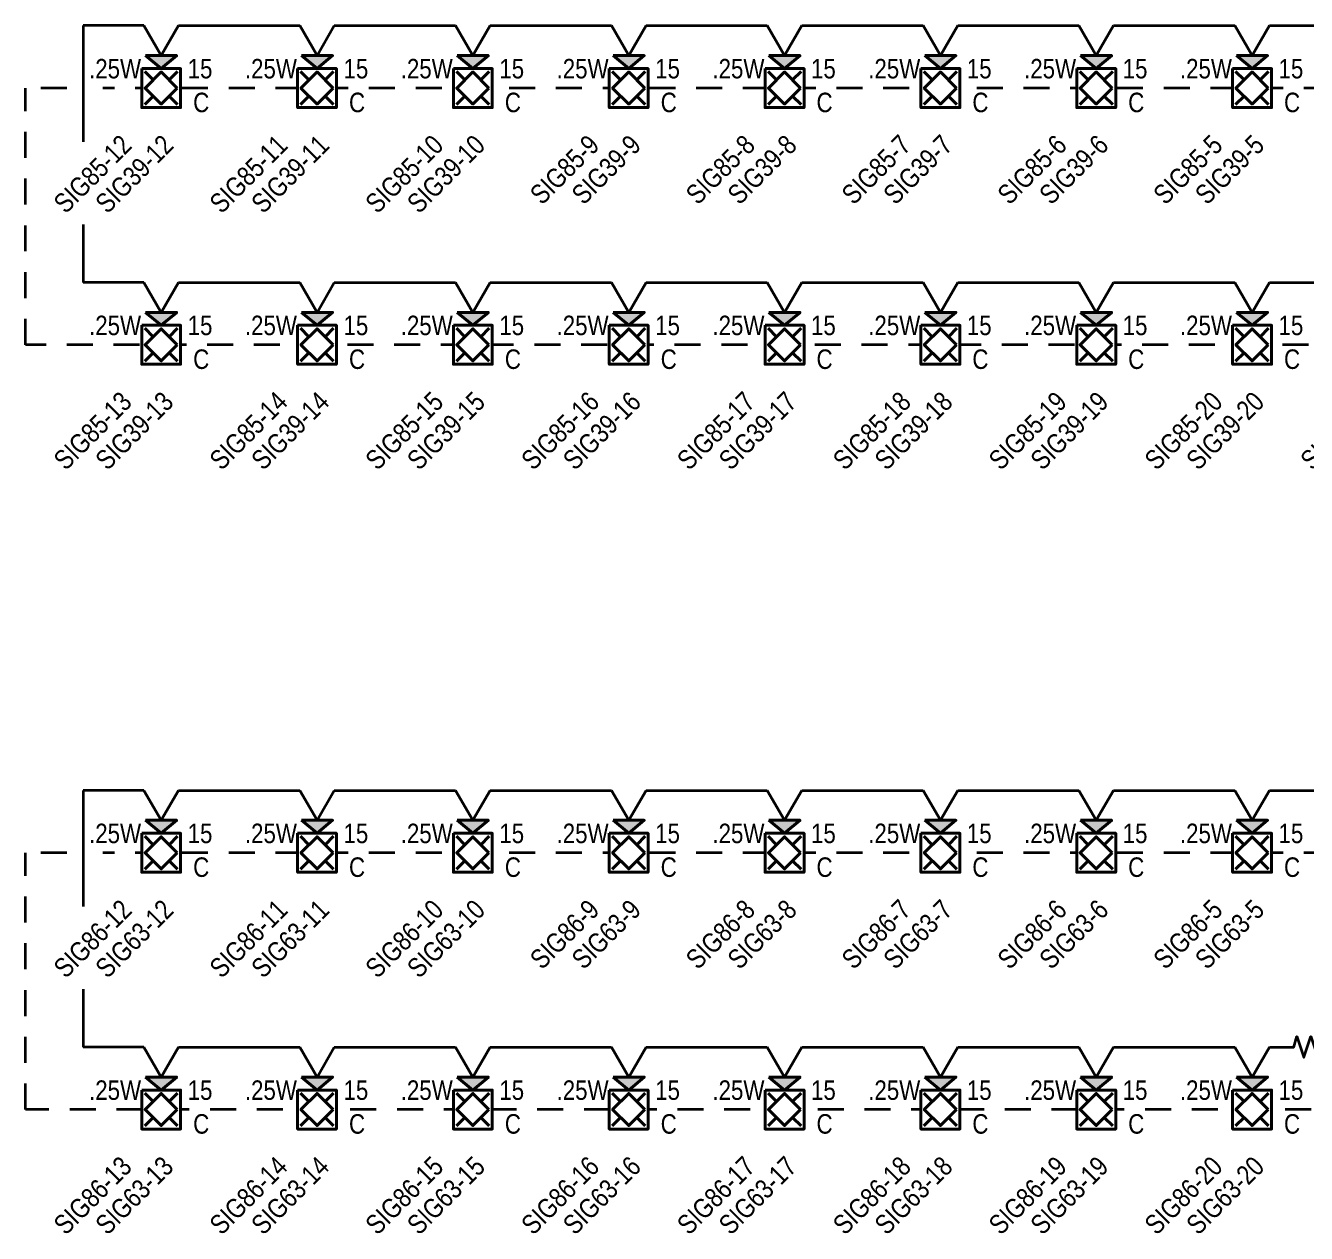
# Model space of a CAD drawing. Header units: inches. Extents: x 84 to 207, y -12 to 77.
# Drawn here: x 131.44 to 137.6, y 31.08 to 36.89 of the extents above; entities that cross this region are included whole.
import ezdxf
from ezdxf.enums import TextEntityAlignment as Align

# ---------------------------------------------------------------- set-up
doc = ezdxf.new("R2010")
doc.units = ezdxf.units.IN
doc.header["$MEASUREMENT"] = 0
doc.set_wipeout_variables(frame=1)
doc.linetypes.add('HIDDEN2', pattern=[0.1875, 0.125, -0.0625])
for name, color, linetype, lineweight in [('F-ALRM-INDC', 83, 'Continuous', 40), ('F-ALRM-WIRE-INDC', 3, 'Continuous', 35), ('F-ALRM-WIRE-SPKR', 221, 'HIDDEN2', 35), ('F-ANNO-DTCT-NOTE', 140, 'Continuous', 25), ('F-ANNO-INDC', 3, 'Continuous', 25), ('F-ANNO-INDC-ADDR', 91, 'Continuous', 25), ('F-ANNO-INDC-CAND', 120, 'Continuous', 25), ('F-ANNO-INDC-DESC', 111, 'Continuous', 25), ('F-ANNO-INDC-NOTE', 110, 'Continuous', 25), ('F-ANNO-SPKR-ADDR', 210, 'Continuous', 25), ('F-ANNO-SPKR-WATT', 220, 'Continuous', 25), ('F-ANNO-WIPE', 7, 'Continuous', 0)]:
    doc.layers.add(name, color=color, linetype=linetype, lineweight=lineweight)
doc.styles.add('Body', font='', dxfattribs={"height": 0.09375})
doc.styles.get("Standard").update_dxf_attribs({"font": 'arial.ttf'})
doc.styles.get('Body').set_extended_font_data('Arial Narrow')

# ---------------------------------------------------------------- blocks, each defined once
blk = doc.blocks.new('*U22')
at = {"color": 0, "linetype": 'ByBlock', "lineweight": -2, "style": 'Body', "flags": 9}
for tag, p in [('CONNFROM_SPEAK', (0, -0.1336)), ('WIREDROP', (0, -0.1449))]:
    blk.add_attdef(tag, text='', height=0.00938, dxfattribs=at).set_placement(p, align=Align.MIDDLE_CENTER)
at = {"layer": 'F-ANNO-INDC', "style": 'Body', "flags": 8}
for tag, p in [('WG', (-0.1927, 0.229)), ('WP', (0.1927, 0.229))]:
    blk.add_attdef(tag, text='', height=0.0938, dxfattribs=at).set_placement(p, align=Align.MIDDLE_CENTER)
at = {"layer": 'F-ANNO-INDC-ADDR', "style": 'Body', "flags": 8}
blk.add_attdef('NACTAG', text='', height=0.0938, rotation=45, dxfattribs=at).set_placement((-0.2007, -0.2176), align=Align.TOP_RIGHT)
at = {"layer": 'F-ANNO-INDC-DESC', "lineweight": 30, "flags": 51}
blk.add_attdef('DESCRIPTION', text='', height=0.0938, rotation=45, dxfattribs=at).set_placement((0.2007, -0.2176), align=Align.TOP_RIGHT)
at = {"layer": 'F-ANNO-INDC-NOTE', "lineweight": 30, "flags": 104}
blk.add_attdef('NOTES', text='', height=0.0938, dxfattribs=at).set_placement((-0.1927, -0.0693), align=Align.MIDDLE_RIGHT)
at = {"layer": 'F-ANNO-SPKR-ADDR', "style": 'Body', "flags": 8}
blk.add_attdef('SPEAKTAG', text='', height=0.0938, rotation=45, dxfattribs=at).set_placement((0, -0.2176), align=Align.TOP_RIGHT)
at = {"linetype": 'ByBlock', "ltscale": 0.5}
blk.add_wipeout([(-0.0938, 0.0937), (0.0937, 0.0937), (0.0937, -0.0938), (-0.0938, -0.0938)], dxfattribs=at).dxf.layer = 'F-ANNO-WIPE'
at = {"color": 0, "linetype": 'ByBlock', "lineweight": -2, "ltscale": 0.5}
for p, q in [((-0.0387, -0.0387), (-0.0793, -0.0793)), ((0.0793, -0.0793), (0.0387, -0.0387))]:
    blk.add_line(p, q, dxfattribs=at)
at = {"color": 0, "linetype": 'ByBlock', "lineweight": -2, "style": 'Body', "flags": 9}
blk.add_attdef('WIRE', (-0.0007, 0), '', height=0.00938, dxfattribs=at)
for tag, p in [('CONNFROM_NAC', (0, -0.121)), ('ELEVATION', (0, -0.1084)), ('PID', (0, -0.0962))]:
    blk.add_attdef(tag, text='', height=0.00938, dxfattribs=at).set_placement(p, align=Align.MIDDLE_CENTER)
at = {"layer": 'F-ANNO-INDC', "style": 'Body', "flags": 8}
blk.add_attdef('CEIL', text='', height=0.0938, dxfattribs=at).set_placement((0.1927, -0.0693), align=Align.MIDDLE_CENTER)
at = {"layer": 'F-ANNO-INDC-CAND', "style": 'Body', "flags": 8}
blk.add_attdef('CD', text='', height=0.0938, dxfattribs=at).set_placement((0.1871, 0.0933), align=Align.MIDDLE_CENTER)
at = {"layer": 'F-ANNO-INDC-NOTE', "style": 'Body'}
blk.add_attdef('NOTE', text='', height=0.0938, dxfattribs=at).set_placement((-0.1927, -0.0693), align=Align.MIDDLE_CENTER)
at = {"linetype": 'ByBlock'}
blk.add_wipeout([(-0.075, 0.1562), (0, 0.0937), (0.075, 0.1562)], dxfattribs=at).dxf.layer = 'F-ANNO-WIPE'
h = blk.add_hatch(color=0)
h.dxf.hatch_style = 1
h.paths.add_polyline_path([(0.075, 0.1562), (-0.075, 0.1562), (0, 0.0937)])
at = {"color": 0, "linetype": 'ByBlock', "lineweight": -2, "ltscale": 0.5}
for p, q in [((-0.0387, 0.0387), (-0.0793, 0.0793)), ((0.0793, 0.0793), (0.0387, 0.0387))]:
    blk.add_line(p, q, dxfattribs=at)
at = {"color": 0, "linetype": 'ByBlock', "lineweight": -2}
blk.add_lwpolyline([(-0.075, 0.1562), (0, 0.0937), (0.075, 0.1562)], close=True, dxfattribs=at)
at = {"color": 0, "linetype": 'ByBlock', "lineweight": -2, "ltscale": 0.5}
for points in [[(-0.0938, 0.0937), (0.0937, 0.0937), (0.0937, -0.0938), (-0.0938, -0.0938)], [(0.0774, 0), (0, 0.0774), (-0.0774, 0), (0, -0.0774)]]:
    blk.add_lwpolyline(points, close=True, dxfattribs=at)
at = {"layer": 'F-ANNO-SPKR-WATT', "linetype": 'Continuous', "style": 'Body', "flags": 8}
blk.add_attdef('WATT', text='', height=0.0938, dxfattribs=at).set_placement((-0.2221, 0.0933), align=Align.MIDDLE_CENTER)
blk = doc.blocks.new('*U64')
at = {"color": 0, "linetype": 'ByBlock', "lineweight": -2}
for points in [[(0, 0.1557), (-0.0833, 0.3)], [(0, 0.1557), (0.0833, 0.3)], [(0.0833, 0.3), (0.6667, 0.3)]]:
    blk.add_lwpolyline(points, dxfattribs=at)
blk = doc.blocks.new('*U71')
at = {"color": 0, "linetype": 'ByBlock', "lineweight": -2}
for points in [[(0, 0.1557), (-0.0833, 0.3)], [(0, 0.1557), (0.0833, 0.3)], [(0.0833, 0.3), (0.177, 0.3)]]:
    blk.add_lwpolyline(points, dxfattribs=at)
blk = doc.blocks.new('*U122')
at = {"color": 0, "linetype": 'ByBlock', "lineweight": -2}
blk.add_lwpolyline([(0, 0), (0.0242, 0), (0.0389, 0.0502), (0.0724, -0.0502), (0.1059, 0.0502), (0.1393, -0.0502), (0.1728, 0.0502), (0.2063, -0.0502), (0.2212, 0), (0.244, 0)], dxfattribs=at)
at = {"layer": 'F-ANNO-DTCT-NOTE', "lineweight": -3, "style": 'Body'}
blk.add_text('10K', height=0.09375, dxfattribs=at).set_placement((0.2813, 0), align=Align.MIDDLE_LEFT)
blk.add_attdef('CIRCUIT', text='', height=0.0938, dxfattribs=at).set_placement((0.2813, 0.1353), align=Align.MIDDLE_LEFT)

msp = doc.modelspace()

# ---------------------------------------------------------------- linework, layer by layer
at = {"layer": 'F-ALRM-WIRE-INDC'}
for p, q in [((132.0062, 36.8936), (131.7145, 36.8936)), ((131.7145, 35.936), (131.7145, 35.6576)), ((132.0062, 35.6576), (131.7145, 35.6576)), ((132.0062, 33.2123), (131.7145, 33.2123)), ((131.7145, 32.2547), (131.7145, 31.9763)), ((132.0062, 31.9763), (131.7145, 31.9763))]:
    msp.add_line(p, q, dxfattribs=at)
at = {"layer": 'F-ALRM-WIRE-SPKR'}
for p, q in [((131.4371, 35.3571), (131.4371, 36.5931)), ((131.4371, 31.6758), (131.4371, 32.9118))]:
    msp.add_line(p, q, dxfattribs=at)
for points in [[(141.0895, 36.5931), (131.8083, 36.5931)], [(140.7606, 35.3571), (131.4371, 35.3571)], [(141.0895, 32.9118), (131.8083, 32.9118)], [(142.1246, 31.6758), (131.4371, 31.6758)]]:
    msp.add_lwpolyline(points, dxfattribs=at)

# ---------------------------------------------------------------- block references
at = {"layer": 'F-ALRM-WIRE-INDC'}
msp.add_blockref('*U122', (137.5166, 31.9763), dxfattribs=at).add_auto_attribs({'CIRCUIT': 'NAC - SIG86'})

# ---------------------------------------------------------------- next in the draw order: block references
at = {"layer": 'F-ALRM-INDC'}
ref = msp.add_blockref('*U22', (133.5895, 36.5931), dxfattribs=at)
ref.add_attrib('CEIL', 'C', dxfattribs={"layer": 'F-ANNO-INDC', "height": 0.0938, "style": 'Body'}).set_placement((133.7822, 36.5238), align=Align.MIDDLE_CENTER)
ref.add_attrib('NACTAG', 'SIG85-10', dxfattribs={"layer": 'F-ANNO-INDC-ADDR', "height": 0.09375, "rotation": 45, "style": 'Body'}).set_placement((133.3888, 36.3754), align=Align.TOP_RIGHT)
ref.add_attrib('CD', '15', dxfattribs={"layer": 'F-ANNO-INDC-CAND', "height": 0.09375, "style": 'Body'}).set_placement((133.7766, 36.6863), align=Align.MIDDLE_CENTER)
ref.add_attrib('SPEAKTAG', 'SIG39-10', dxfattribs={"layer": 'F-ANNO-SPKR-ADDR', "height": 0.09375, "rotation": 45, "style": 'Body'}).set_placement((133.5895, 36.3754), align=Align.TOP_RIGHT)
ref.add_attrib('WATT', '.25W', dxfattribs={"layer": 'F-ANNO-SPKR-WATT', "linetype": 'Continuous', "height": 0.09375, "style": 'Body'}).set_placement((133.3675, 36.6863), align=Align.MIDDLE_CENTER)
ref = msp.add_blockref('*U22', (134.3395, 36.5931), dxfattribs=at)
ref.add_attrib('CEIL', 'C', dxfattribs={"layer": 'F-ANNO-INDC', "height": 0.0938, "style": 'Body'}).set_placement((134.5322, 36.5238), align=Align.MIDDLE_CENTER)
ref.add_attrib('NACTAG', 'SIG85-9', dxfattribs={"layer": 'F-ANNO-INDC-ADDR', "height": 0.09375, "rotation": 45, "style": 'Body'}).set_placement((134.1388, 36.3754), align=Align.TOP_RIGHT)
ref.add_attrib('CD', '15', dxfattribs={"layer": 'F-ANNO-INDC-CAND', "height": 0.09375, "style": 'Body'}).set_placement((134.5266, 36.6863), align=Align.MIDDLE_CENTER)
ref.add_attrib('SPEAKTAG', 'SIG39-9', dxfattribs={"layer": 'F-ANNO-SPKR-ADDR', "height": 0.09375, "rotation": 45, "style": 'Body'}).set_placement((134.3395, 36.3754), align=Align.TOP_RIGHT)
ref.add_attrib('WATT', '.25W', dxfattribs={"layer": 'F-ANNO-SPKR-WATT', "linetype": 'Continuous', "height": 0.09375, "style": 'Body'}).set_placement((134.1175, 36.6863), align=Align.MIDDLE_CENTER)
ref = msp.add_blockref('*U22', (135.0895, 36.5931), dxfattribs=at)
ref.add_attrib('CEIL', 'C', dxfattribs={"layer": 'F-ANNO-INDC', "height": 0.0938, "style": 'Body'}).set_placement((135.2822, 36.5238), align=Align.MIDDLE_CENTER)
ref.add_attrib('NACTAG', 'SIG85-8', dxfattribs={"layer": 'F-ANNO-INDC-ADDR', "height": 0.09375, "rotation": 45, "style": 'Body'}).set_placement((134.8888, 36.3754), align=Align.TOP_RIGHT)
ref.add_attrib('CD', '15', dxfattribs={"layer": 'F-ANNO-INDC-CAND', "height": 0.09375, "style": 'Body'}).set_placement((135.2766, 36.6863), align=Align.MIDDLE_CENTER)
ref.add_attrib('SPEAKTAG', 'SIG39-8', dxfattribs={"layer": 'F-ANNO-SPKR-ADDR', "height": 0.09375, "rotation": 45, "style": 'Body'}).set_placement((135.0895, 36.3754), align=Align.TOP_RIGHT)
ref.add_attrib('WATT', '.25W', dxfattribs={"layer": 'F-ANNO-SPKR-WATT', "linetype": 'Continuous', "height": 0.09375, "style": 'Body'}).set_placement((134.8675, 36.6863), align=Align.MIDDLE_CENTER)
ref = msp.add_blockref('*U22', (135.8395, 36.5931), dxfattribs=at)
ref.add_attrib('CEIL', 'C', dxfattribs={"layer": 'F-ANNO-INDC', "height": 0.0938, "style": 'Body'}).set_placement((136.0322, 36.5238), align=Align.MIDDLE_CENTER)
ref.add_attrib('NACTAG', 'SIG85-7', dxfattribs={"layer": 'F-ANNO-INDC-ADDR', "height": 0.09375, "rotation": 45, "style": 'Body'}).set_placement((135.6388, 36.3754), align=Align.TOP_RIGHT)
ref.add_attrib('CD', '15', dxfattribs={"layer": 'F-ANNO-INDC-CAND', "height": 0.09375, "style": 'Body'}).set_placement((136.0266, 36.6863), align=Align.MIDDLE_CENTER)
ref.add_attrib('SPEAKTAG', 'SIG39-7', dxfattribs={"layer": 'F-ANNO-SPKR-ADDR', "height": 0.09375, "rotation": 45, "style": 'Body'}).set_placement((135.8395, 36.3754), align=Align.TOP_RIGHT)
ref.add_attrib('WATT', '.25W', dxfattribs={"layer": 'F-ANNO-SPKR-WATT', "linetype": 'Continuous', "height": 0.09375, "style": 'Body'}).set_placement((135.6175, 36.6863), align=Align.MIDDLE_CENTER)
ref = msp.add_blockref('*U22', (136.5895, 36.5931), dxfattribs=at)
ref.add_attrib('CEIL', 'C', dxfattribs={"layer": 'F-ANNO-INDC', "height": 0.0938, "style": 'Body'}).set_placement((136.7822, 36.5238), align=Align.MIDDLE_CENTER)
ref.add_attrib('NACTAG', 'SIG85-6', dxfattribs={"layer": 'F-ANNO-INDC-ADDR', "height": 0.09375, "rotation": 45, "style": 'Body'}).set_placement((136.3888, 36.3754), align=Align.TOP_RIGHT)
ref.add_attrib('CD', '15', dxfattribs={"layer": 'F-ANNO-INDC-CAND', "height": 0.09375, "style": 'Body'}).set_placement((136.7766, 36.6863), align=Align.MIDDLE_CENTER)
ref.add_attrib('SPEAKTAG', 'SIG39-6', dxfattribs={"layer": 'F-ANNO-SPKR-ADDR', "height": 0.09375, "rotation": 45, "style": 'Body'}).set_placement((136.5895, 36.3754), align=Align.TOP_RIGHT)
ref.add_attrib('WATT', '.25W', dxfattribs={"layer": 'F-ANNO-SPKR-WATT', "linetype": 'Continuous', "height": 0.09375, "style": 'Body'}).set_placement((136.3675, 36.6863), align=Align.MIDDLE_CENTER)
ref = msp.add_blockref('*U22', (137.3395, 36.5931), dxfattribs=at)
ref.add_attrib('CEIL', 'C', dxfattribs={"layer": 'F-ANNO-INDC', "height": 0.0938, "style": 'Body'}).set_placement((137.5322, 36.5238), align=Align.MIDDLE_CENTER)
ref.add_attrib('NACTAG', 'SIG85-5', dxfattribs={"layer": 'F-ANNO-INDC-ADDR', "height": 0.09375, "rotation": 45, "style": 'Body'}).set_placement((137.1388, 36.3754), align=Align.TOP_RIGHT)
ref.add_attrib('CD', '15', dxfattribs={"layer": 'F-ANNO-INDC-CAND', "height": 0.09375, "style": 'Body'}).set_placement((137.5266, 36.6863), align=Align.MIDDLE_CENTER)
ref.add_attrib('SPEAKTAG', 'SIG39-5', dxfattribs={"layer": 'F-ANNO-SPKR-ADDR', "height": 0.09375, "rotation": 45, "style": 'Body'}).set_placement((137.3395, 36.3754), align=Align.TOP_RIGHT)
ref.add_attrib('WATT', '.25W', dxfattribs={"layer": 'F-ANNO-SPKR-WATT', "linetype": 'Continuous', "height": 0.09375, "style": 'Body'}).set_placement((137.1175, 36.6863), align=Align.MIDDLE_CENTER)
ref = msp.add_blockref('*U22', (132.0895, 35.3571), dxfattribs=at)
ref.add_attrib('CEIL', 'C', dxfattribs={"layer": 'F-ANNO-INDC', "height": 0.0938, "style": 'Body'}).set_placement((132.2822, 35.2878), align=Align.MIDDLE_CENTER)
ref.add_attrib('NACTAG', 'SIG85-13', dxfattribs={"layer": 'F-ANNO-INDC-ADDR', "height": 0.09375, "rotation": 45, "style": 'Body'}).set_placement((131.8888, 35.1395), align=Align.TOP_RIGHT)
ref.add_attrib('CD', '15', dxfattribs={"layer": 'F-ANNO-INDC-CAND', "height": 0.09375, "style": 'Body'}).set_placement((132.2766, 35.4504), align=Align.MIDDLE_CENTER)
ref.add_attrib('SPEAKTAG', 'SIG39-13', dxfattribs={"layer": 'F-ANNO-SPKR-ADDR', "height": 0.09375, "rotation": 45, "style": 'Body'}).set_placement((132.0895, 35.1395), align=Align.TOP_RIGHT)
ref.add_attrib('WATT', '.25W', dxfattribs={"layer": 'F-ANNO-SPKR-WATT', "linetype": 'Continuous', "height": 0.09375, "style": 'Body'}).set_placement((131.8675, 35.4504), align=Align.MIDDLE_CENTER)
ref = msp.add_blockref('*U22', (133.5895, 32.9118), dxfattribs=at)
ref.add_attrib('CEIL', 'C', dxfattribs={"layer": 'F-ANNO-INDC', "height": 0.0938, "style": 'Body'}).set_placement((133.7822, 32.8425), align=Align.MIDDLE_CENTER)
ref.add_attrib('NACTAG', 'SIG86-10', dxfattribs={"layer": 'F-ANNO-INDC-ADDR', "height": 0.09375, "rotation": 45, "style": 'Body'}).set_placement((133.3888, 32.6941), align=Align.TOP_RIGHT)
ref.add_attrib('CD', '15', dxfattribs={"layer": 'F-ANNO-INDC-CAND', "height": 0.09375, "style": 'Body'}).set_placement((133.7766, 33.005), align=Align.MIDDLE_CENTER)
ref.add_attrib('SPEAKTAG', 'SIG63-10', dxfattribs={"layer": 'F-ANNO-SPKR-ADDR', "height": 0.09375, "rotation": 45, "style": 'Body'}).set_placement((133.5895, 32.6941), align=Align.TOP_RIGHT)
ref.add_attrib('WATT', '.25W', dxfattribs={"layer": 'F-ANNO-SPKR-WATT', "linetype": 'Continuous', "height": 0.09375, "style": 'Body'}).set_placement((133.3675, 33.005), align=Align.MIDDLE_CENTER)
ref = msp.add_blockref('*U22', (134.3395, 32.9118), dxfattribs=at)
ref.add_attrib('CEIL', 'C', dxfattribs={"layer": 'F-ANNO-INDC', "height": 0.0938, "style": 'Body'}).set_placement((134.5322, 32.8425), align=Align.MIDDLE_CENTER)
ref.add_attrib('NACTAG', 'SIG86-9', dxfattribs={"layer": 'F-ANNO-INDC-ADDR', "height": 0.09375, "rotation": 45, "style": 'Body'}).set_placement((134.1388, 32.6941), align=Align.TOP_RIGHT)
ref.add_attrib('CD', '15', dxfattribs={"layer": 'F-ANNO-INDC-CAND', "height": 0.09375, "style": 'Body'}).set_placement((134.5266, 33.005), align=Align.MIDDLE_CENTER)
ref.add_attrib('SPEAKTAG', 'SIG63-9', dxfattribs={"layer": 'F-ANNO-SPKR-ADDR', "height": 0.09375, "rotation": 45, "style": 'Body'}).set_placement((134.3395, 32.6941), align=Align.TOP_RIGHT)
ref.add_attrib('WATT', '.25W', dxfattribs={"layer": 'F-ANNO-SPKR-WATT', "linetype": 'Continuous', "height": 0.09375, "style": 'Body'}).set_placement((134.1175, 33.005), align=Align.MIDDLE_CENTER)
ref = msp.add_blockref('*U22', (135.0895, 32.9118), dxfattribs=at)
ref.add_attrib('CEIL', 'C', dxfattribs={"layer": 'F-ANNO-INDC', "height": 0.0938, "style": 'Body'}).set_placement((135.2822, 32.8425), align=Align.MIDDLE_CENTER)
ref.add_attrib('NACTAG', 'SIG86-8', dxfattribs={"layer": 'F-ANNO-INDC-ADDR', "height": 0.09375, "rotation": 45, "style": 'Body'}).set_placement((134.8888, 32.6941), align=Align.TOP_RIGHT)
ref.add_attrib('CD', '15', dxfattribs={"layer": 'F-ANNO-INDC-CAND', "height": 0.09375, "style": 'Body'}).set_placement((135.2766, 33.005), align=Align.MIDDLE_CENTER)
ref.add_attrib('SPEAKTAG', 'SIG63-8', dxfattribs={"layer": 'F-ANNO-SPKR-ADDR', "height": 0.09375, "rotation": 45, "style": 'Body'}).set_placement((135.0895, 32.6941), align=Align.TOP_RIGHT)
ref.add_attrib('WATT', '.25W', dxfattribs={"layer": 'F-ANNO-SPKR-WATT', "linetype": 'Continuous', "height": 0.09375, "style": 'Body'}).set_placement((134.8675, 33.005), align=Align.MIDDLE_CENTER)
ref = msp.add_blockref('*U22', (135.8395, 32.9118), dxfattribs=at)
ref.add_attrib('CEIL', 'C', dxfattribs={"layer": 'F-ANNO-INDC', "height": 0.0938, "style": 'Body'}).set_placement((136.0322, 32.8425), align=Align.MIDDLE_CENTER)
ref.add_attrib('NACTAG', 'SIG86-7', dxfattribs={"layer": 'F-ANNO-INDC-ADDR', "height": 0.09375, "rotation": 45, "style": 'Body'}).set_placement((135.6388, 32.6941), align=Align.TOP_RIGHT)
ref.add_attrib('CD', '15', dxfattribs={"layer": 'F-ANNO-INDC-CAND', "height": 0.09375, "style": 'Body'}).set_placement((136.0266, 33.005), align=Align.MIDDLE_CENTER)
ref.add_attrib('SPEAKTAG', 'SIG63-7', dxfattribs={"layer": 'F-ANNO-SPKR-ADDR', "height": 0.09375, "rotation": 45, "style": 'Body'}).set_placement((135.8395, 32.6941), align=Align.TOP_RIGHT)
ref.add_attrib('WATT', '.25W', dxfattribs={"layer": 'F-ANNO-SPKR-WATT', "linetype": 'Continuous', "height": 0.09375, "style": 'Body'}).set_placement((135.6175, 33.005), align=Align.MIDDLE_CENTER)
ref = msp.add_blockref('*U22', (136.5895, 32.9118), dxfattribs=at)
ref.add_attrib('CEIL', 'C', dxfattribs={"layer": 'F-ANNO-INDC', "height": 0.0938, "style": 'Body'}).set_placement((136.7822, 32.8425), align=Align.MIDDLE_CENTER)
ref.add_attrib('NACTAG', 'SIG86-6', dxfattribs={"layer": 'F-ANNO-INDC-ADDR', "height": 0.09375, "rotation": 45, "style": 'Body'}).set_placement((136.3888, 32.6941), align=Align.TOP_RIGHT)
ref.add_attrib('CD', '15', dxfattribs={"layer": 'F-ANNO-INDC-CAND', "height": 0.09375, "style": 'Body'}).set_placement((136.7766, 33.005), align=Align.MIDDLE_CENTER)
ref.add_attrib('SPEAKTAG', 'SIG63-6', dxfattribs={"layer": 'F-ANNO-SPKR-ADDR', "height": 0.09375, "rotation": 45, "style": 'Body'}).set_placement((136.5895, 32.6941), align=Align.TOP_RIGHT)
ref.add_attrib('WATT', '.25W', dxfattribs={"layer": 'F-ANNO-SPKR-WATT', "linetype": 'Continuous', "height": 0.09375, "style": 'Body'}).set_placement((136.3675, 33.005), align=Align.MIDDLE_CENTER)
ref = msp.add_blockref('*U22', (137.3395, 32.9118), dxfattribs=at)
ref.add_attrib('CEIL', 'C', dxfattribs={"layer": 'F-ANNO-INDC', "height": 0.0938, "style": 'Body'}).set_placement((137.5322, 32.8425), align=Align.MIDDLE_CENTER)
ref.add_attrib('NACTAG', 'SIG86-5', dxfattribs={"layer": 'F-ANNO-INDC-ADDR', "height": 0.09375, "rotation": 45, "style": 'Body'}).set_placement((137.1388, 32.6941), align=Align.TOP_RIGHT)
ref.add_attrib('CD', '15', dxfattribs={"layer": 'F-ANNO-INDC-CAND', "height": 0.09375, "style": 'Body'}).set_placement((137.5266, 33.005), align=Align.MIDDLE_CENTER)
ref.add_attrib('SPEAKTAG', 'SIG63-5', dxfattribs={"layer": 'F-ANNO-SPKR-ADDR', "height": 0.09375, "rotation": 45, "style": 'Body'}).set_placement((137.3395, 32.6941), align=Align.TOP_RIGHT)
ref.add_attrib('WATT', '.25W', dxfattribs={"layer": 'F-ANNO-SPKR-WATT', "linetype": 'Continuous', "height": 0.09375, "style": 'Body'}).set_placement((137.1175, 33.005), align=Align.MIDDLE_CENTER)
ref = msp.add_blockref('*U22', (132.0895, 31.6758), dxfattribs=at)
ref.add_attrib('CEIL', 'C', dxfattribs={"layer": 'F-ANNO-INDC', "height": 0.0938, "style": 'Body'}).set_placement((132.2822, 31.6065), align=Align.MIDDLE_CENTER)
ref.add_attrib('NACTAG', 'SIG86-13', dxfattribs={"layer": 'F-ANNO-INDC-ADDR', "height": 0.09375, "rotation": 45, "style": 'Body'}).set_placement((131.8888, 31.4582), align=Align.TOP_RIGHT)
ref.add_attrib('CD', '15', dxfattribs={"layer": 'F-ANNO-INDC-CAND', "height": 0.09375, "style": 'Body'}).set_placement((132.2766, 31.7691), align=Align.MIDDLE_CENTER)
ref.add_attrib('SPEAKTAG', 'SIG63-13', dxfattribs={"layer": 'F-ANNO-SPKR-ADDR', "height": 0.09375, "rotation": 45, "style": 'Body'}).set_placement((132.0895, 31.4582), align=Align.TOP_RIGHT)
ref.add_attrib('WATT', '.25W', dxfattribs={"layer": 'F-ANNO-SPKR-WATT', "linetype": 'Continuous', "height": 0.09375, "style": 'Body'}).set_placement((131.8675, 31.7691), align=Align.MIDDLE_CENTER)

# ---------------------------------------------------------------- next in the draw order: block references
ref = msp.add_blockref('*U22', (132.8395, 36.5931), dxfattribs=at)
ref.add_attrib('CEIL', 'C', dxfattribs={"layer": 'F-ANNO-INDC', "height": 0.0938, "style": 'Body'}).set_placement((133.0322, 36.5238), align=Align.MIDDLE_CENTER)
ref.add_attrib('NACTAG', 'SIG85-11', dxfattribs={"layer": 'F-ANNO-INDC-ADDR', "height": 0.09375, "rotation": 45, "style": 'Body'}).set_placement((132.6388, 36.3754), align=Align.TOP_RIGHT)
ref.add_attrib('CD', '15', dxfattribs={"layer": 'F-ANNO-INDC-CAND', "height": 0.09375, "style": 'Body'}).set_placement((133.0266, 36.6863), align=Align.MIDDLE_CENTER)
ref.add_attrib('SPEAKTAG', 'SIG39-11', dxfattribs={"layer": 'F-ANNO-SPKR-ADDR', "height": 0.09375, "rotation": 45, "style": 'Body'}).set_placement((132.8395, 36.3754), align=Align.TOP_RIGHT)
ref.add_attrib('WATT', '.25W', dxfattribs={"layer": 'F-ANNO-SPKR-WATT', "linetype": 'Continuous', "height": 0.09375, "style": 'Body'}).set_placement((132.6175, 36.6863), align=Align.MIDDLE_CENTER)
ref = msp.add_blockref('*U22', (132.8395, 35.3571), dxfattribs=at)
ref.add_attrib('CEIL', 'C', dxfattribs={"layer": 'F-ANNO-INDC', "height": 0.0938, "style": 'Body'}).set_placement((133.0322, 35.2878), align=Align.MIDDLE_CENTER)
ref.add_attrib('NACTAG', 'SIG85-14', dxfattribs={"layer": 'F-ANNO-INDC-ADDR', "height": 0.09375, "rotation": 45, "style": 'Body'}).set_placement((132.6388, 35.1395), align=Align.TOP_RIGHT)
ref.add_attrib('CD', '15', dxfattribs={"layer": 'F-ANNO-INDC-CAND', "height": 0.09375, "style": 'Body'}).set_placement((133.0266, 35.4504), align=Align.MIDDLE_CENTER)
ref.add_attrib('SPEAKTAG', 'SIG39-14', dxfattribs={"layer": 'F-ANNO-SPKR-ADDR', "height": 0.09375, "rotation": 45, "style": 'Body'}).set_placement((132.8395, 35.1395), align=Align.TOP_RIGHT)
ref.add_attrib('WATT', '.25W', dxfattribs={"layer": 'F-ANNO-SPKR-WATT', "linetype": 'Continuous', "height": 0.09375, "style": 'Body'}).set_placement((132.6175, 35.4504), align=Align.MIDDLE_CENTER)
ref = msp.add_blockref('*U22', (132.8395, 32.9118), dxfattribs=at)
ref.add_attrib('CEIL', 'C', dxfattribs={"layer": 'F-ANNO-INDC', "height": 0.0938, "style": 'Body'}).set_placement((133.0322, 32.8425), align=Align.MIDDLE_CENTER)
ref.add_attrib('NACTAG', 'SIG86-11', dxfattribs={"layer": 'F-ANNO-INDC-ADDR', "height": 0.09375, "rotation": 45, "style": 'Body'}).set_placement((132.6388, 32.6941), align=Align.TOP_RIGHT)
ref.add_attrib('CD', '15', dxfattribs={"layer": 'F-ANNO-INDC-CAND', "height": 0.09375, "style": 'Body'}).set_placement((133.0266, 33.005), align=Align.MIDDLE_CENTER)
ref.add_attrib('SPEAKTAG', 'SIG63-11', dxfattribs={"layer": 'F-ANNO-SPKR-ADDR', "height": 0.09375, "rotation": 45, "style": 'Body'}).set_placement((132.8395, 32.6941), align=Align.TOP_RIGHT)
ref.add_attrib('WATT', '.25W', dxfattribs={"layer": 'F-ANNO-SPKR-WATT', "linetype": 'Continuous', "height": 0.09375, "style": 'Body'}).set_placement((132.6175, 33.005), align=Align.MIDDLE_CENTER)
ref = msp.add_blockref('*U22', (132.8395, 31.6758), dxfattribs=at)
ref.add_attrib('CEIL', 'C', dxfattribs={"layer": 'F-ANNO-INDC', "height": 0.0938, "style": 'Body'}).set_placement((133.0322, 31.6065), align=Align.MIDDLE_CENTER)
ref.add_attrib('NACTAG', 'SIG86-14', dxfattribs={"layer": 'F-ANNO-INDC-ADDR', "height": 0.09375, "rotation": 45, "style": 'Body'}).set_placement((132.6388, 31.4582), align=Align.TOP_RIGHT)
ref.add_attrib('CD', '15', dxfattribs={"layer": 'F-ANNO-INDC-CAND', "height": 0.09375, "style": 'Body'}).set_placement((133.0266, 31.7691), align=Align.MIDDLE_CENTER)
ref.add_attrib('SPEAKTAG', 'SIG63-14', dxfattribs={"layer": 'F-ANNO-SPKR-ADDR', "height": 0.09375, "rotation": 45, "style": 'Body'}).set_placement((132.8395, 31.4582), align=Align.TOP_RIGHT)
ref.add_attrib('WATT', '.25W', dxfattribs={"layer": 'F-ANNO-SPKR-WATT', "linetype": 'Continuous', "height": 0.09375, "style": 'Body'}).set_placement((132.6175, 31.7691), align=Align.MIDDLE_CENTER)
at = {"layer": 'F-ALRM-WIRE-INDC'}
for p in [(133.5895, 36.5936), (134.3395, 36.5936), (135.0895, 36.5936), (135.8395, 36.5936), (136.5895, 36.5936), (137.3395, 36.5936), (133.5895, 32.9123), (134.3395, 32.9123), (135.0895, 32.9123), (135.8395, 32.9123), (136.5895, 32.9123), (137.3395, 32.9123)]:
    msp.add_blockref('*U64', p, dxfattribs=at)

# ---------------------------------------------------------------- next in the draw order: block references
at = {"layer": 'F-ALRM-INDC'}
ref = msp.add_blockref('*U22', (132.0895, 36.5931), dxfattribs=at)
ref.add_attrib('CEIL', 'C', dxfattribs={"layer": 'F-ANNO-INDC', "height": 0.0938, "style": 'Body'}).set_placement((132.2822, 36.5238), align=Align.MIDDLE_CENTER)
ref.add_attrib('NACTAG', 'SIG85-12', dxfattribs={"layer": 'F-ANNO-INDC-ADDR', "height": 0.09375, "rotation": 45, "style": 'Body'}).set_placement((131.8888, 36.3754), align=Align.TOP_RIGHT)
ref.add_attrib('CD', '15', dxfattribs={"layer": 'F-ANNO-INDC-CAND', "height": 0.09375, "style": 'Body'}).set_placement((132.2766, 36.6863), align=Align.MIDDLE_CENTER)
ref.add_attrib('SPEAKTAG', 'SIG39-12', dxfattribs={"layer": 'F-ANNO-SPKR-ADDR', "height": 0.09375, "rotation": 45, "style": 'Body'}).set_placement((132.0895, 36.3754), align=Align.TOP_RIGHT)
ref.add_attrib('WATT', '.25W', dxfattribs={"layer": 'F-ANNO-SPKR-WATT', "linetype": 'Continuous', "height": 0.09375, "style": 'Body'}).set_placement((131.8675, 36.6863), align=Align.MIDDLE_CENTER)
ref = msp.add_blockref('*U22', (133.5895, 35.3571), dxfattribs=at)
ref.add_attrib('CEIL', 'C', dxfattribs={"layer": 'F-ANNO-INDC', "height": 0.0938, "style": 'Body'}).set_placement((133.7822, 35.2878), align=Align.MIDDLE_CENTER)
ref.add_attrib('NACTAG', 'SIG85-15', dxfattribs={"layer": 'F-ANNO-INDC-ADDR', "height": 0.09375, "rotation": 45, "style": 'Body'}).set_placement((133.3888, 35.1395), align=Align.TOP_RIGHT)
ref.add_attrib('CD', '15', dxfattribs={"layer": 'F-ANNO-INDC-CAND', "height": 0.09375, "style": 'Body'}).set_placement((133.7766, 35.4504), align=Align.MIDDLE_CENTER)
ref.add_attrib('SPEAKTAG', 'SIG39-15', dxfattribs={"layer": 'F-ANNO-SPKR-ADDR', "height": 0.09375, "rotation": 45, "style": 'Body'}).set_placement((133.5895, 35.1395), align=Align.TOP_RIGHT)
ref.add_attrib('WATT', '.25W', dxfattribs={"layer": 'F-ANNO-SPKR-WATT', "linetype": 'Continuous', "height": 0.09375, "style": 'Body'}).set_placement((133.3675, 35.4504), align=Align.MIDDLE_CENTER)
ref = msp.add_blockref('*U22', (132.0895, 32.9118), dxfattribs=at)
ref.add_attrib('CEIL', 'C', dxfattribs={"layer": 'F-ANNO-INDC', "height": 0.0938, "style": 'Body'}).set_placement((132.2822, 32.8425), align=Align.MIDDLE_CENTER)
ref.add_attrib('NACTAG', 'SIG86-12', dxfattribs={"layer": 'F-ANNO-INDC-ADDR', "height": 0.09375, "rotation": 45, "style": 'Body'}).set_placement((131.8888, 32.6941), align=Align.TOP_RIGHT)
ref.add_attrib('CD', '15', dxfattribs={"layer": 'F-ANNO-INDC-CAND', "height": 0.09375, "style": 'Body'}).set_placement((132.2766, 33.005), align=Align.MIDDLE_CENTER)
ref.add_attrib('SPEAKTAG', 'SIG63-12', dxfattribs={"layer": 'F-ANNO-SPKR-ADDR', "height": 0.09375, "rotation": 45, "style": 'Body'}).set_placement((132.0895, 32.6941), align=Align.TOP_RIGHT)
ref.add_attrib('WATT', '.25W', dxfattribs={"layer": 'F-ANNO-SPKR-WATT', "linetype": 'Continuous', "height": 0.09375, "style": 'Body'}).set_placement((131.8675, 33.005), align=Align.MIDDLE_CENTER)
ref = msp.add_blockref('*U22', (133.5895, 31.6758), dxfattribs=at)
ref.add_attrib('CEIL', 'C', dxfattribs={"layer": 'F-ANNO-INDC', "height": 0.0938, "style": 'Body'}).set_placement((133.7822, 31.6065), align=Align.MIDDLE_CENTER)
ref.add_attrib('NACTAG', 'SIG86-15', dxfattribs={"layer": 'F-ANNO-INDC-ADDR', "height": 0.09375, "rotation": 45, "style": 'Body'}).set_placement((133.3888, 31.4582), align=Align.TOP_RIGHT)
ref.add_attrib('CD', '15', dxfattribs={"layer": 'F-ANNO-INDC-CAND', "height": 0.09375, "style": 'Body'}).set_placement((133.7766, 31.7691), align=Align.MIDDLE_CENTER)
ref.add_attrib('SPEAKTAG', 'SIG63-15', dxfattribs={"layer": 'F-ANNO-SPKR-ADDR', "height": 0.09375, "rotation": 45, "style": 'Body'}).set_placement((133.5895, 31.4582), align=Align.TOP_RIGHT)
ref.add_attrib('WATT', '.25W', dxfattribs={"layer": 'F-ANNO-SPKR-WATT', "linetype": 'Continuous', "height": 0.09375, "style": 'Body'}).set_placement((133.3675, 31.7691), align=Align.MIDDLE_CENTER)
at = {"layer": 'F-ALRM-WIRE-INDC'}
for p in [(132.8395, 36.5936), (132.0895, 35.3576), (132.8395, 32.9123), (132.0895, 31.6763)]:
    msp.add_blockref('*U64', p, dxfattribs=at)

# ---------------------------------------------------------------- next in the draw order: linework, layer by layer
for p, q in [((131.7145, 36.8936), (131.7145, 36.3337)), ((131.7145, 33.2123), (131.7145, 32.6524))]:
    msp.add_line(p, q, dxfattribs=at)
at = {"layer": 'F-ALRM-WIRE-SPKR'}
for points in [[(131.6353, 36.5931), (131.4371, 36.5931)], [(131.6353, 32.9118), (131.4371, 32.9118)]]:
    msp.add_lwpolyline(points, dxfattribs=at)

# ---------------------------------------------------------------- next in the draw order: block references
at = {"layer": 'F-ALRM-INDC'}
ref = msp.add_blockref('*U22', (134.3395, 35.3571), dxfattribs=at)
ref.add_attrib('CEIL', 'C', dxfattribs={"layer": 'F-ANNO-INDC', "height": 0.0938, "style": 'Body'}).set_placement((134.5322, 35.2878), align=Align.MIDDLE_CENTER)
ref.add_attrib('NACTAG', 'SIG85-16', dxfattribs={"layer": 'F-ANNO-INDC-ADDR', "height": 0.09375, "rotation": 45, "style": 'Body'}).set_placement((134.1388, 35.1395), align=Align.TOP_RIGHT)
ref.add_attrib('CD', '15', dxfattribs={"layer": 'F-ANNO-INDC-CAND', "height": 0.09375, "style": 'Body'}).set_placement((134.5266, 35.4504), align=Align.MIDDLE_CENTER)
ref.add_attrib('SPEAKTAG', 'SIG39-16', dxfattribs={"layer": 'F-ANNO-SPKR-ADDR', "height": 0.09375, "rotation": 45, "style": 'Body'}).set_placement((134.3395, 35.1395), align=Align.TOP_RIGHT)
ref.add_attrib('WATT', '.25W', dxfattribs={"layer": 'F-ANNO-SPKR-WATT', "linetype": 'Continuous', "height": 0.09375, "style": 'Body'}).set_placement((134.1175, 35.4504), align=Align.MIDDLE_CENTER)
ref = msp.add_blockref('*U22', (134.3395, 31.6758), dxfattribs=at)
ref.add_attrib('CEIL', 'C', dxfattribs={"layer": 'F-ANNO-INDC', "height": 0.0938, "style": 'Body'}).set_placement((134.5322, 31.6065), align=Align.MIDDLE_CENTER)
ref.add_attrib('NACTAG', 'SIG86-16', dxfattribs={"layer": 'F-ANNO-INDC-ADDR', "height": 0.09375, "rotation": 45, "style": 'Body'}).set_placement((134.1388, 31.4582), align=Align.TOP_RIGHT)
ref.add_attrib('CD', '15', dxfattribs={"layer": 'F-ANNO-INDC-CAND', "height": 0.09375, "style": 'Body'}).set_placement((134.5266, 31.7691), align=Align.MIDDLE_CENTER)
ref.add_attrib('SPEAKTAG', 'SIG63-16', dxfattribs={"layer": 'F-ANNO-SPKR-ADDR', "height": 0.09375, "rotation": 45, "style": 'Body'}).set_placement((134.3395, 31.4582), align=Align.TOP_RIGHT)
ref.add_attrib('WATT', '.25W', dxfattribs={"layer": 'F-ANNO-SPKR-WATT', "linetype": 'Continuous', "height": 0.09375, "style": 'Body'}).set_placement((134.1175, 31.7691), align=Align.MIDDLE_CENTER)
at = {"layer": 'F-ALRM-WIRE-INDC'}
for p in [(132.0895, 36.5936), (132.8395, 35.3576), (132.0895, 32.9123), (132.8395, 31.6763)]:
    msp.add_blockref('*U64', p, dxfattribs=at)

# ---------------------------------------------------------------- next in the draw order: block references
at = {"layer": 'F-ALRM-INDC'}
ref = msp.add_blockref('*U22', (135.0895, 35.3571), dxfattribs=at)
ref.add_attrib('CEIL', 'C', dxfattribs={"layer": 'F-ANNO-INDC', "height": 0.0938, "style": 'Body'}).set_placement((135.2822, 35.2878), align=Align.MIDDLE_CENTER)
ref.add_attrib('NACTAG', 'SIG85-17', dxfattribs={"layer": 'F-ANNO-INDC-ADDR', "height": 0.09375, "rotation": 45, "style": 'Body'}).set_placement((134.8888, 35.1395), align=Align.TOP_RIGHT)
ref.add_attrib('CD', '15', dxfattribs={"layer": 'F-ANNO-INDC-CAND', "height": 0.09375, "style": 'Body'}).set_placement((135.2766, 35.4504), align=Align.MIDDLE_CENTER)
ref.add_attrib('SPEAKTAG', 'SIG39-17', dxfattribs={"layer": 'F-ANNO-SPKR-ADDR', "height": 0.09375, "rotation": 45, "style": 'Body'}).set_placement((135.0895, 35.1395), align=Align.TOP_RIGHT)
ref.add_attrib('WATT', '.25W', dxfattribs={"layer": 'F-ANNO-SPKR-WATT', "linetype": 'Continuous', "height": 0.09375, "style": 'Body'}).set_placement((134.8675, 35.4504), align=Align.MIDDLE_CENTER)
ref = msp.add_blockref('*U22', (135.0895, 31.6758), dxfattribs=at)
ref.add_attrib('CEIL', 'C', dxfattribs={"layer": 'F-ANNO-INDC', "height": 0.0938, "style": 'Body'}).set_placement((135.2822, 31.6065), align=Align.MIDDLE_CENTER)
ref.add_attrib('NACTAG', 'SIG86-17', dxfattribs={"layer": 'F-ANNO-INDC-ADDR', "height": 0.09375, "rotation": 45, "style": 'Body'}).set_placement((134.8888, 31.4582), align=Align.TOP_RIGHT)
ref.add_attrib('CD', '15', dxfattribs={"layer": 'F-ANNO-INDC-CAND', "height": 0.09375, "style": 'Body'}).set_placement((135.2766, 31.7691), align=Align.MIDDLE_CENTER)
ref.add_attrib('SPEAKTAG', 'SIG63-17', dxfattribs={"layer": 'F-ANNO-SPKR-ADDR', "height": 0.09375, "rotation": 45, "style": 'Body'}).set_placement((135.0895, 31.4582), align=Align.TOP_RIGHT)
ref.add_attrib('WATT', '.25W', dxfattribs={"layer": 'F-ANNO-SPKR-WATT', "linetype": 'Continuous', "height": 0.09375, "style": 'Body'}).set_placement((134.8675, 31.7691), align=Align.MIDDLE_CENTER)
at = {"layer": 'F-ALRM-WIRE-INDC'}
for p in [(133.5895, 35.3576), (133.5895, 31.6763)]:
    msp.add_blockref('*U64', p, dxfattribs=at)

# ---------------------------------------------------------------- next in the draw order: block references
at = {"layer": 'F-ALRM-INDC'}
ref = msp.add_blockref('*U22', (135.8395, 35.3571), dxfattribs=at)
ref.add_attrib('CEIL', 'C', dxfattribs={"layer": 'F-ANNO-INDC', "height": 0.0938, "style": 'Body'}).set_placement((136.0322, 35.2878), align=Align.MIDDLE_CENTER)
ref.add_attrib('NACTAG', 'SIG85-18', dxfattribs={"layer": 'F-ANNO-INDC-ADDR', "height": 0.09375, "rotation": 45, "style": 'Body'}).set_placement((135.6388, 35.1395), align=Align.TOP_RIGHT)
ref.add_attrib('CD', '15', dxfattribs={"layer": 'F-ANNO-INDC-CAND', "height": 0.09375, "style": 'Body'}).set_placement((136.0266, 35.4504), align=Align.MIDDLE_CENTER)
ref.add_attrib('SPEAKTAG', 'SIG39-18', dxfattribs={"layer": 'F-ANNO-SPKR-ADDR', "height": 0.09375, "rotation": 45, "style": 'Body'}).set_placement((135.8395, 35.1395), align=Align.TOP_RIGHT)
ref.add_attrib('WATT', '.25W', dxfattribs={"layer": 'F-ANNO-SPKR-WATT', "linetype": 'Continuous', "height": 0.09375, "style": 'Body'}).set_placement((135.6175, 35.4504), align=Align.MIDDLE_CENTER)
ref = msp.add_blockref('*U22', (135.8395, 31.6758), dxfattribs=at)
ref.add_attrib('CEIL', 'C', dxfattribs={"layer": 'F-ANNO-INDC', "height": 0.0938, "style": 'Body'}).set_placement((136.0322, 31.6065), align=Align.MIDDLE_CENTER)
ref.add_attrib('NACTAG', 'SIG86-18', dxfattribs={"layer": 'F-ANNO-INDC-ADDR', "height": 0.09375, "rotation": 45, "style": 'Body'}).set_placement((135.6388, 31.4582), align=Align.TOP_RIGHT)
ref.add_attrib('CD', '15', dxfattribs={"layer": 'F-ANNO-INDC-CAND', "height": 0.09375, "style": 'Body'}).set_placement((136.0266, 31.7691), align=Align.MIDDLE_CENTER)
ref.add_attrib('SPEAKTAG', 'SIG63-18', dxfattribs={"layer": 'F-ANNO-SPKR-ADDR', "height": 0.09375, "rotation": 45, "style": 'Body'}).set_placement((135.8395, 31.4582), align=Align.TOP_RIGHT)
ref.add_attrib('WATT', '.25W', dxfattribs={"layer": 'F-ANNO-SPKR-WATT', "linetype": 'Continuous', "height": 0.09375, "style": 'Body'}).set_placement((135.6175, 31.7691), align=Align.MIDDLE_CENTER)
at = {"layer": 'F-ALRM-WIRE-INDC'}
for p in [(134.3395, 35.3576), (134.3395, 31.6763)]:
    msp.add_blockref('*U64', p, dxfattribs=at)

# ---------------------------------------------------------------- next in the draw order: block references
at = {"layer": 'F-ALRM-INDC'}
ref = msp.add_blockref('*U22', (136.5895, 35.3571), dxfattribs=at)
ref.add_attrib('CEIL', 'C', dxfattribs={"layer": 'F-ANNO-INDC', "height": 0.0938, "style": 'Body'}).set_placement((136.7822, 35.2878), align=Align.MIDDLE_CENTER)
ref.add_attrib('NACTAG', 'SIG85-19', dxfattribs={"layer": 'F-ANNO-INDC-ADDR', "height": 0.09375, "rotation": 45, "style": 'Body'}).set_placement((136.3888, 35.1395), align=Align.TOP_RIGHT)
ref.add_attrib('CD', '15', dxfattribs={"layer": 'F-ANNO-INDC-CAND', "height": 0.09375, "style": 'Body'}).set_placement((136.7766, 35.4504), align=Align.MIDDLE_CENTER)
ref.add_attrib('SPEAKTAG', 'SIG39-19', dxfattribs={"layer": 'F-ANNO-SPKR-ADDR', "height": 0.09375, "rotation": 45, "style": 'Body'}).set_placement((136.5895, 35.1395), align=Align.TOP_RIGHT)
ref.add_attrib('WATT', '.25W', dxfattribs={"layer": 'F-ANNO-SPKR-WATT', "linetype": 'Continuous', "height": 0.09375, "style": 'Body'}).set_placement((136.3675, 35.4504), align=Align.MIDDLE_CENTER)
ref = msp.add_blockref('*U22', (136.5895, 31.6758), dxfattribs=at)
ref.add_attrib('CEIL', 'C', dxfattribs={"layer": 'F-ANNO-INDC', "height": 0.0938, "style": 'Body'}).set_placement((136.7822, 31.6065), align=Align.MIDDLE_CENTER)
ref.add_attrib('NACTAG', 'SIG86-19', dxfattribs={"layer": 'F-ANNO-INDC-ADDR', "height": 0.09375, "rotation": 45, "style": 'Body'}).set_placement((136.3888, 31.4582), align=Align.TOP_RIGHT)
ref.add_attrib('CD', '15', dxfattribs={"layer": 'F-ANNO-INDC-CAND', "height": 0.09375, "style": 'Body'}).set_placement((136.7766, 31.7691), align=Align.MIDDLE_CENTER)
ref.add_attrib('SPEAKTAG', 'SIG63-19', dxfattribs={"layer": 'F-ANNO-SPKR-ADDR', "height": 0.09375, "rotation": 45, "style": 'Body'}).set_placement((136.5895, 31.4582), align=Align.TOP_RIGHT)
ref.add_attrib('WATT', '.25W', dxfattribs={"layer": 'F-ANNO-SPKR-WATT', "linetype": 'Continuous', "height": 0.09375, "style": 'Body'}).set_placement((136.3675, 31.7691), align=Align.MIDDLE_CENTER)
at = {"layer": 'F-ALRM-WIRE-INDC'}
for p in [(135.0895, 35.3576), (135.0895, 31.6763)]:
    msp.add_blockref('*U64', p, dxfattribs=at)

# ---------------------------------------------------------------- next in the draw order: block references
at = {"layer": 'F-ALRM-INDC'}
ref = msp.add_blockref('*U22', (137.3395, 35.3571), dxfattribs=at)
ref.add_attrib('CEIL', 'C', dxfattribs={"layer": 'F-ANNO-INDC', "height": 0.0938, "style": 'Body'}).set_placement((137.5322, 35.2878), align=Align.MIDDLE_CENTER)
ref.add_attrib('NACTAG', 'SIG85-20', dxfattribs={"layer": 'F-ANNO-INDC-ADDR', "height": 0.09375, "rotation": 45, "style": 'Body'}).set_placement((137.1388, 35.1395), align=Align.TOP_RIGHT)
ref.add_attrib('CD', '15', dxfattribs={"layer": 'F-ANNO-INDC-CAND', "height": 0.09375, "style": 'Body'}).set_placement((137.5266, 35.4504), align=Align.MIDDLE_CENTER)
ref.add_attrib('SPEAKTAG', 'SIG39-20', dxfattribs={"layer": 'F-ANNO-SPKR-ADDR', "height": 0.09375, "rotation": 45, "style": 'Body'}).set_placement((137.3395, 35.1395), align=Align.TOP_RIGHT)
ref.add_attrib('WATT', '.25W', dxfattribs={"layer": 'F-ANNO-SPKR-WATT', "linetype": 'Continuous', "height": 0.09375, "style": 'Body'}).set_placement((137.1175, 35.4504), align=Align.MIDDLE_CENTER)
ref = msp.add_blockref('*U22', (137.3395, 31.6758), dxfattribs=at)
ref.add_attrib('CEIL', 'C', dxfattribs={"layer": 'F-ANNO-INDC', "height": 0.0938, "style": 'Body'}).set_placement((137.5322, 31.6065), align=Align.MIDDLE_CENTER)
ref.add_attrib('NACTAG', 'SIG86-20', dxfattribs={"layer": 'F-ANNO-INDC-ADDR', "height": 0.09375, "rotation": 45, "style": 'Body'}).set_placement((137.1388, 31.4582), align=Align.TOP_RIGHT)
ref.add_attrib('CD', '15', dxfattribs={"layer": 'F-ANNO-INDC-CAND', "height": 0.09375, "style": 'Body'}).set_placement((137.5266, 31.7691), align=Align.MIDDLE_CENTER)
ref.add_attrib('SPEAKTAG', 'SIG63-20', dxfattribs={"layer": 'F-ANNO-SPKR-ADDR', "height": 0.09375, "rotation": 45, "style": 'Body'}).set_placement((137.3395, 31.4582), align=Align.TOP_RIGHT)
ref.add_attrib('WATT', '.25W', dxfattribs={"layer": 'F-ANNO-SPKR-WATT', "linetype": 'Continuous', "height": 0.09375, "style": 'Body'}).set_placement((137.1175, 31.7691), align=Align.MIDDLE_CENTER)
at = {"layer": 'F-ALRM-WIRE-INDC'}
for p in [(135.8395, 35.3576), (135.8395, 31.6763)]:
    msp.add_blockref('*U64', p, dxfattribs=at)

# ---------------------------------------------------------------- next in the draw order: block references
at = {"layer": 'F-ALRM-INDC'}
ref = msp.add_blockref('*U22', (138.0895, 35.3571), dxfattribs=at)
ref.add_attrib('CEIL', 'C', dxfattribs={"layer": 'F-ANNO-INDC', "height": 0.0938, "style": 'Body'}).set_placement((138.2822, 35.2878), align=Align.MIDDLE_CENTER)
ref.add_attrib('NACTAG', 'SIG85-21', dxfattribs={"layer": 'F-ANNO-INDC-ADDR', "height": 0.09375, "rotation": 45, "style": 'Body'}).set_placement((137.8888, 35.1395), align=Align.TOP_RIGHT)
ref.add_attrib('CD', '15', dxfattribs={"layer": 'F-ANNO-INDC-CAND', "height": 0.09375, "style": 'Body'}).set_placement((138.2766, 35.4504), align=Align.MIDDLE_CENTER)
ref.add_attrib('SPEAKTAG', 'SIG39-21', dxfattribs={"layer": 'F-ANNO-SPKR-ADDR', "height": 0.09375, "rotation": 45, "style": 'Body'}).set_placement((138.0895, 35.1395), align=Align.TOP_RIGHT)
ref.add_attrib('WATT', '.25W', dxfattribs={"layer": 'F-ANNO-SPKR-WATT', "linetype": 'Continuous', "height": 0.09375, "style": 'Body'}).set_placement((137.8675, 35.4504), align=Align.MIDDLE_CENTER)
at = {"layer": 'F-ALRM-WIRE-INDC'}
for name, p in [('*U64', (136.5895, 35.3576)), ('*U64', (136.5895, 31.6763)), ('*U71', (137.3395, 31.6763))]:
    msp.add_blockref(name, p, dxfattribs=at)

# ---------------------------------------------------------------- next in the draw order: block references
msp.add_blockref('*U64', (137.3395, 35.3576), dxfattribs=at)

doc.saveas('drawing.dxf')
